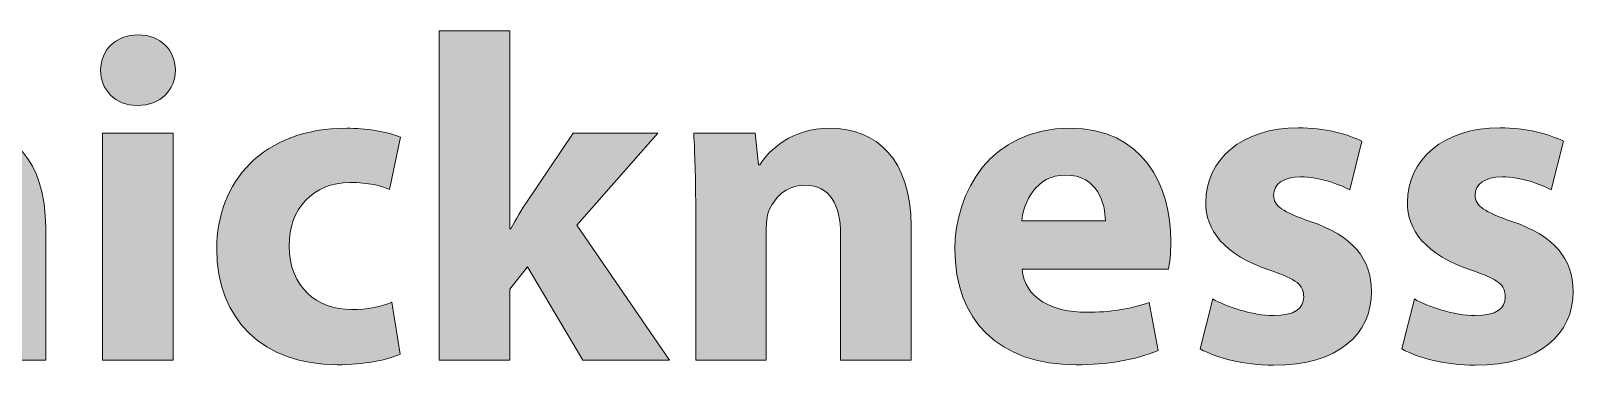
# Model space of a CAD drawing. Header units: inches. Extents: x 110 to 594, y -365 to 80.
# Drawn here: x 547.55 to 570.79, y -26.42 to -21.37 of the extents above; entities that cross this region are included whole.
import ezdxf

# ---------------------------------------------------------------- set-up
doc = ezdxf.new("R2010")
doc.units = ezdxf.units.IN
doc.header["$MEASUREMENT"] = 0
doc.layers.add('description', color=7, linetype='Continuous')

# ---------------------------------------------------------------- blocks, each defined once
blk = doc.blocks.new('block 25')
at = {"layer": 'description'}
h = blk.add_hatch(color=252, dxfattribs=at)
h.dxf.hatch_style = 2
edge = h.paths.add_edge_path()
edge.add_spline(control_points=[(544.531, -21.373), (544.531, -21.373), (545.595, -21.373), (545.595, -21.373), (545.595, -21.373), (545.595, -23.333), (545.595, -23.333), (545.595, -23.333), (545.609, -23.333), (545.609, -23.333), (545.721, -23.179), (545.861, -23.06), (546.029, -22.976), (546.19, -22.892), (546.386, -22.843), (546.582, -22.843), (547.261, -22.843), (547.778, -23.312), (547.778, -24.348), (547.778, -24.348), (547.778, -26.342), (547.778, -26.342), (547.778, -26.342), (546.715, -26.342), (546.715, -26.342), (546.715, -26.342), (546.715, -24.46), (546.715, -24.46), (546.715, -24.012), (546.561, -23.704), (546.162, -23.704), (545.882, -23.704), (545.707, -23.886), (545.63, -24.082), (545.602, -24.145), (545.595, -24.236), (545.595, -24.313), (545.595, -24.313), (545.595, -26.342), (545.595, -26.342), (545.595, -26.342), (544.531, -26.342), (544.531, -26.342), (544.531, -26.342), (544.531, -21.373), (544.531, -21.373)], knot_values=[0, 0, 0, 0, 1, 1, 1, 2, 2, 2, 3, 3, 3, 4, 4, 4, 5, 5, 5, 6, 6, 6, 7, 7, 7, 8, 8, 8, 9, 9, 9, 10, 10, 10, 11, 11, 11, 12, 12, 12, 13, 13, 13, 14, 14, 14, 15, 15, 15, 15], degree=3, periodic=1)
h = blk.add_hatch(color=252, dxfattribs=at)
h.dxf.hatch_style = 2
edge = h.paths.add_edge_path()
edge.add_spline(control_points=[(554.772, -24.361), (554.772, -24.361), (554.786, -24.361), (554.786, -24.361), (554.863, -24.215), (554.947, -24.075), (555.031, -23.949), (555.031, -23.949), (555.724, -22.92), (555.724, -22.92), (555.724, -22.92), (557.004, -22.92), (557.004, -22.92), (557.004, -22.92), (555.78, -24.306), (555.78, -24.306), (555.78, -24.306), (557.179, -26.342), (557.179, -26.342), (557.179, -26.342), (555.871, -26.342), (555.871, -26.342), (555.871, -26.342), (555.038, -24.935), (555.038, -24.935), (555.038, -24.935), (554.772, -25.271), (554.772, -25.271), (554.772, -25.271), (554.772, -26.342), (554.772, -26.342), (554.772, -26.342), (553.708, -26.342), (553.708, -26.342), (553.708, -26.342), (553.708, -21.373), (553.708, -21.373), (553.708, -21.373), (554.772, -21.373), (554.772, -21.373), (554.772, -21.373), (554.772, -24.361), (554.772, -24.361)], knot_values=[0, 0, 0, 0, 1, 1, 1, 2, 2, 2, 3, 3, 3, 4, 4, 4, 5, 5, 5, 6, 6, 6, 7, 7, 7, 8, 8, 8, 9, 9, 9, 10, 10, 10, 11, 11, 11, 12, 12, 12, 13, 13, 13, 14, 14, 14, 14], degree=3, periodic=1)
h = blk.add_hatch(color=252, dxfattribs=at)
h.dxf.hatch_style = 2
edge = h.paths.add_edge_path()
edge.add_spline(control_points=[(549.732, -21.968), (549.732, -22.262), (549.515, -22.5), (549.158, -22.5), (548.822, -22.5), (548.606, -22.262), (548.606, -21.968), (548.606, -21.667), (548.83, -21.436), (549.172, -21.436), (549.515, -21.436), (549.725, -21.667), (549.732, -21.968)], knot_values=[0, 0, 0, 0, 1, 1, 1, 2, 2, 2, 3, 3, 3, 4, 4, 4, 4], degree=3, periodic=1)
h.paths.add_polyline_path([(548.633, -26.342), (548.633, -22.92), (549.697, -22.92), (549.697, -26.342)])
h = blk.add_hatch(color=252, dxfattribs=at)
h.dxf.hatch_style = 2
edge = h.paths.add_edge_path()
edge.add_spline(control_points=[(553.119, -26.251), (552.931, -26.342), (552.574, -26.412), (552.168, -26.412), (551.062, -26.412), (550.355, -25.733), (550.355, -24.662), (550.355, -23.662), (551.041, -22.843), (552.315, -22.843), (552.595, -22.843), (552.902, -22.892), (553.126, -22.976), (553.126, -22.976), (552.959, -23.767), (552.959, -23.767), (552.833, -23.711), (552.644, -23.662), (552.364, -23.662), (551.804, -23.662), (551.44, -24.061), (551.447, -24.62), (551.447, -25.243), (551.867, -25.579), (552.385, -25.579), (552.636, -25.579), (552.833, -25.537), (552.993, -25.467), (552.993, -25.467), (553.119, -26.251), (553.119, -26.251)], knot_values=[0, 0, 0, 0, 1, 1, 1, 2, 2, 2, 3, 3, 3, 4, 4, 4, 5, 5, 5, 6, 6, 6, 7, 7, 7, 8, 8, 8, 9, 9, 9, 10, 10, 10, 10], degree=3, periodic=1)
h = blk.add_hatch(color=252, dxfattribs=at)
h.dxf.hatch_style = 2
edge = h.paths.add_edge_path()
edge.add_spline(control_points=[(557.572, -24.012), (557.572, -23.585), (557.558, -23.228), (557.544, -22.92), (557.544, -22.92), (558.468, -22.92), (558.468, -22.92), (558.468, -22.92), (558.517, -23.396), (558.517, -23.396), (558.517, -23.396), (558.538, -23.396), (558.538, -23.396), (558.678, -23.172), (559.021, -22.843), (559.594, -22.843), (560.294, -22.843), (560.819, -23.312), (560.819, -24.319), (560.819, -24.319), (560.819, -26.342), (560.819, -26.342), (560.819, -26.342), (559.755, -26.342), (559.755, -26.342), (559.755, -26.342), (559.755, -24.446), (559.755, -24.446), (559.755, -24.005), (559.601, -23.704), (559.217, -23.704), (558.923, -23.704), (558.748, -23.907), (558.671, -24.103), (558.643, -24.173), (558.636, -24.271), (558.636, -24.369), (558.636, -24.369), (558.636, -26.342), (558.636, -26.342), (558.636, -26.342), (557.572, -26.342), (557.572, -26.342), (557.572, -26.342), (557.572, -24.012), (557.572, -24.012)], knot_values=[0, 0, 0, 0, 1, 1, 1, 2, 2, 2, 3, 3, 3, 4, 4, 4, 5, 5, 5, 6, 6, 6, 7, 7, 7, 8, 8, 8, 9, 9, 9, 10, 10, 10, 11, 11, 11, 12, 12, 12, 13, 13, 13, 14, 14, 14, 15, 15, 15, 15], degree=3, periodic=1)
h = blk.add_hatch(color=252, dxfattribs=at)
h.dxf.hatch_style = 2
edge = h.paths.add_edge_path()
edge.add_spline(control_points=[(562.493, -24.97), (562.521, -25.411), (562.961, -25.621), (563.458, -25.621), (563.822, -25.621), (564.116, -25.572), (564.403, -25.474), (564.403, -25.474), (564.543, -26.195), (564.543, -26.195), (564.193, -26.342), (563.766, -26.412), (563.304, -26.412), (562.143, -26.412), (561.478, -25.74), (561.478, -24.669), (561.478, -23.802), (562.017, -22.843), (563.207, -22.843), (564.312, -22.843), (564.732, -23.704), (564.732, -24.55), (564.732, -24.732), (564.711, -24.893), (564.697, -24.97), (564.697, -24.97), (562.493, -24.97), (562.493, -24.97)], knot_values=[0, 0, 0, 0, 1, 1, 1, 2, 2, 2, 3, 3, 3, 4, 4, 4, 5, 5, 5, 6, 6, 6, 7, 7, 7, 8, 8, 8, 9, 9, 9, 9], degree=3, periodic=1)
edge = h.paths.add_edge_path()
edge.add_spline(control_points=[(563.745, -24.242), (563.745, -23.984), (563.633, -23.55), (563.143, -23.55), (562.695, -23.55), (562.513, -23.963), (562.486, -24.242), (562.486, -24.242), (563.745, -24.242), (563.745, -24.242)], knot_values=[0, 0, 0, 0, 1, 1, 1, 2, 2, 2, 3, 3, 3, 3], degree=3, periodic=1)
h = blk.add_hatch(color=252, dxfattribs=at)
h.dxf.hatch_style = 2
edge = h.paths.add_edge_path()
edge.add_spline(control_points=[(565.363, -25.418), (565.559, -25.537), (565.965, -25.67), (566.28, -25.67), (566.601, -25.67), (566.734, -25.565), (566.734, -25.39), (566.734, -25.208), (566.63, -25.124), (566.238, -24.991), (565.524, -24.753), (565.251, -24.369), (565.258, -23.963), (565.258, -23.319), (565.804, -22.836), (566.651, -22.836), (567.049, -22.836), (567.399, -22.934), (567.609, -23.039), (567.609, -23.039), (567.428, -23.774), (567.428, -23.774), (567.273, -23.69), (566.972, -23.578), (566.686, -23.578), (566.427, -23.578), (566.28, -23.683), (566.28, -23.851), (566.28, -24.019), (566.413, -24.103), (566.833, -24.25), (567.483, -24.473), (567.749, -24.809), (567.756, -25.306), (567.756, -25.95), (567.259, -26.419), (566.28, -26.419), (565.832, -26.419), (565.433, -26.314), (565.174, -26.174), (565.174, -26.174), (565.363, -25.418), (565.363, -25.418)], knot_values=[0, 0, 0, 0, 1, 1, 1, 2, 2, 2, 3, 3, 3, 4, 4, 4, 5, 5, 5, 6, 6, 6, 7, 7, 7, 8, 8, 8, 9, 9, 9, 10, 10, 10, 11, 11, 11, 12, 12, 12, 13, 13, 13, 14, 14, 14, 14], degree=3, periodic=1)
h = blk.add_hatch(color=252, dxfattribs=at)
h.dxf.hatch_style = 2
edge = h.paths.add_edge_path()
edge.add_spline(control_points=[(568.401, -25.418), (568.597, -25.537), (569.003, -25.67), (569.318, -25.67), (569.639, -25.67), (569.772, -25.565), (569.772, -25.39), (569.772, -25.208), (569.668, -25.124), (569.276, -24.991), (568.562, -24.753), (568.289, -24.369), (568.296, -23.963), (568.296, -23.319), (568.842, -22.836), (569.689, -22.836), (570.087, -22.836), (570.437, -22.934), (570.647, -23.039), (570.647, -23.039), (570.465, -23.774), (570.465, -23.774), (570.311, -23.69), (570.01, -23.578), (569.723, -23.578), (569.465, -23.578), (569.318, -23.683), (569.318, -23.851), (569.318, -24.019), (569.451, -24.103), (569.871, -24.25), (570.521, -24.473), (570.787, -24.809), (570.794, -25.306), (570.794, -25.95), (570.297, -26.419), (569.318, -26.419), (568.87, -26.419), (568.471, -26.314), (568.212, -26.174), (568.212, -26.174), (568.401, -25.418), (568.401, -25.418)], knot_values=[0, 0, 0, 0, 1, 1, 1, 2, 2, 2, 3, 3, 3, 4, 4, 4, 5, 5, 5, 6, 6, 6, 7, 7, 7, 8, 8, 8, 9, 9, 9, 10, 10, 10, 11, 11, 11, 12, 12, 12, 13, 13, 13, 14, 14, 14, 14], degree=3, periodic=1)
at = {"layer": 'description', "lineweight": 0}
blk.add_lwpolyline([(548.633, -26.342), (548.633, -22.92), (549.697, -22.92), (549.697, -26.342), (548.633, -26.342)], dxfattribs=at)
for points, knots in [([(544.531, -21.373), (544.531, -21.373), (545.595, -21.373), (545.595, -21.373), (545.595, -21.373), (545.595, -23.333), (545.595, -23.333), (545.595, -23.333), (545.609, -23.333), (545.609, -23.333), (545.721, -23.179), (545.861, -23.06), (546.029, -22.976), (546.19, -22.892), (546.386, -22.843), (546.582, -22.843), (547.261, -22.843), (547.778, -23.312), (547.778, -24.348), (547.778, -24.348), (547.778, -26.342), (547.778, -26.342), (547.778, -26.342), (546.715, -26.342), (546.715, -26.342), (546.715, -26.342), (546.715, -24.46), (546.715, -24.46), (546.715, -24.012), (546.561, -23.704), (546.162, -23.704), (545.882, -23.704), (545.707, -23.886), (545.63, -24.082), (545.602, -24.145), (545.595, -24.236), (545.595, -24.313), (545.595, -24.313), (545.595, -26.342), (545.595, -26.342), (545.595, -26.342), (544.531, -26.342), (544.531, -26.342), (544.531, -26.342), (544.531, -21.373), (544.531, -21.373)], [0, 0, 0, 0, 1, 1, 1, 2, 2, 2, 3, 3, 3, 4, 4, 4, 5, 5, 5, 6, 6, 6, 7, 7, 7, 8, 8, 8, 9, 9, 9, 10, 10, 10, 11, 11, 11, 12, 12, 12, 13, 13, 13, 14, 14, 14, 15, 15, 15, 15]), ([(554.772, -24.361), (554.772, -24.361), (554.786, -24.361), (554.786, -24.361), (554.863, -24.215), (554.947, -24.075), (555.031, -23.949), (555.031, -23.949), (555.724, -22.92), (555.724, -22.92), (555.724, -22.92), (557.004, -22.92), (557.004, -22.92), (557.004, -22.92), (555.78, -24.306), (555.78, -24.306), (555.78, -24.306), (557.179, -26.342), (557.179, -26.342), (557.179, -26.342), (555.871, -26.342), (555.871, -26.342), (555.871, -26.342), (555.038, -24.935), (555.038, -24.935), (555.038, -24.935), (554.772, -25.271), (554.772, -25.271), (554.772, -25.271), (554.772, -26.342), (554.772, -26.342), (554.772, -26.342), (553.708, -26.342), (553.708, -26.342), (553.708, -26.342), (553.708, -21.373), (553.708, -21.373), (553.708, -21.373), (554.772, -21.373), (554.772, -21.373), (554.772, -21.373), (554.772, -24.361), (554.772, -24.361)], [0, 0, 0, 0, 1, 1, 1, 2, 2, 2, 3, 3, 3, 4, 4, 4, 5, 5, 5, 6, 6, 6, 7, 7, 7, 8, 8, 8, 9, 9, 9, 10, 10, 10, 11, 11, 11, 12, 12, 12, 13, 13, 13, 14, 14, 14, 14]), ([(549.732, -21.968), (549.732, -22.262), (549.515, -22.5), (549.158, -22.5), (548.822, -22.5), (548.606, -22.262), (548.606, -21.968), (548.606, -21.667), (548.83, -21.436), (549.172, -21.436), (549.515, -21.436), (549.725, -21.667), (549.732, -21.968)], [0, 0, 0, 0, 1, 1, 1, 2, 2, 2, 3, 3, 3, 4, 4, 4, 4]), ([(553.119, -26.251), (552.931, -26.342), (552.574, -26.412), (552.168, -26.412), (551.062, -26.412), (550.355, -25.733), (550.355, -24.662), (550.355, -23.662), (551.041, -22.843), (552.315, -22.843), (552.595, -22.843), (552.902, -22.892), (553.126, -22.976), (553.126, -22.976), (552.959, -23.767), (552.959, -23.767), (552.833, -23.711), (552.644, -23.662), (552.364, -23.662), (551.804, -23.662), (551.44, -24.061), (551.447, -24.62), (551.447, -25.243), (551.867, -25.579), (552.385, -25.579), (552.636, -25.579), (552.833, -25.537), (552.993, -25.467), (552.993, -25.467), (553.119, -26.251), (553.119, -26.251)], [0, 0, 0, 0, 1, 1, 1, 2, 2, 2, 3, 3, 3, 4, 4, 4, 5, 5, 5, 6, 6, 6, 7, 7, 7, 8, 8, 8, 9, 9, 9, 10, 10, 10, 10]), ([(557.572, -24.012), (557.572, -23.585), (557.558, -23.228), (557.544, -22.92), (557.544, -22.92), (558.468, -22.92), (558.468, -22.92), (558.468, -22.92), (558.517, -23.396), (558.517, -23.396), (558.517, -23.396), (558.538, -23.396), (558.538, -23.396), (558.678, -23.172), (559.021, -22.843), (559.594, -22.843), (560.294, -22.843), (560.819, -23.312), (560.819, -24.319), (560.819, -24.319), (560.819, -26.342), (560.819, -26.342), (560.819, -26.342), (559.755, -26.342), (559.755, -26.342), (559.755, -26.342), (559.755, -24.446), (559.755, -24.446), (559.755, -24.005), (559.601, -23.704), (559.217, -23.704), (558.923, -23.704), (558.748, -23.907), (558.671, -24.103), (558.643, -24.173), (558.636, -24.271), (558.636, -24.369), (558.636, -24.369), (558.636, -26.342), (558.636, -26.342), (558.636, -26.342), (557.572, -26.342), (557.572, -26.342), (557.572, -26.342), (557.572, -24.012), (557.572, -24.012)], [0, 0, 0, 0, 1, 1, 1, 2, 2, 2, 3, 3, 3, 4, 4, 4, 5, 5, 5, 6, 6, 6, 7, 7, 7, 8, 8, 8, 9, 9, 9, 10, 10, 10, 11, 11, 11, 12, 12, 12, 13, 13, 13, 14, 14, 14, 15, 15, 15, 15]), ([(562.493, -24.97), (562.521, -25.411), (562.961, -25.621), (563.458, -25.621), (563.822, -25.621), (564.116, -25.572), (564.403, -25.474), (564.403, -25.474), (564.543, -26.195), (564.543, -26.195), (564.193, -26.342), (563.766, -26.412), (563.304, -26.412), (562.143, -26.412), (561.478, -25.74), (561.478, -24.669), (561.478, -23.802), (562.017, -22.843), (563.207, -22.843), (564.312, -22.843), (564.732, -23.704), (564.732, -24.55), (564.732, -24.732), (564.711, -24.893), (564.697, -24.97), (564.697, -24.97), (562.493, -24.97), (562.493, -24.97)], [0, 0, 0, 0, 1, 1, 1, 2, 2, 2, 3, 3, 3, 4, 4, 4, 5, 5, 5, 6, 6, 6, 7, 7, 7, 8, 8, 8, 9, 9, 9, 9]), ([(565.363, -25.418), (565.559, -25.537), (565.965, -25.67), (566.28, -25.67), (566.601, -25.67), (566.734, -25.565), (566.734, -25.39), (566.734, -25.208), (566.63, -25.124), (566.238, -24.991), (565.524, -24.753), (565.251, -24.369), (565.258, -23.963), (565.258, -23.319), (565.804, -22.836), (566.651, -22.836), (567.049, -22.836), (567.399, -22.934), (567.609, -23.039), (567.609, -23.039), (567.428, -23.774), (567.428, -23.774), (567.273, -23.69), (566.972, -23.578), (566.686, -23.578), (566.427, -23.578), (566.28, -23.683), (566.28, -23.851), (566.28, -24.019), (566.413, -24.103), (566.833, -24.25), (567.483, -24.473), (567.749, -24.809), (567.756, -25.306), (567.756, -25.95), (567.259, -26.419), (566.28, -26.419), (565.832, -26.419), (565.433, -26.314), (565.174, -26.174), (565.174, -26.174), (565.363, -25.418), (565.363, -25.418)], [0, 0, 0, 0, 1, 1, 1, 2, 2, 2, 3, 3, 3, 4, 4, 4, 5, 5, 5, 6, 6, 6, 7, 7, 7, 8, 8, 8, 9, 9, 9, 10, 10, 10, 11, 11, 11, 12, 12, 12, 13, 13, 13, 14, 14, 14, 14]), ([(568.401, -25.418), (568.597, -25.537), (569.003, -25.67), (569.318, -25.67), (569.639, -25.67), (569.772, -25.565), (569.772, -25.39), (569.772, -25.208), (569.668, -25.124), (569.276, -24.991), (568.562, -24.753), (568.289, -24.369), (568.296, -23.963), (568.296, -23.319), (568.842, -22.836), (569.689, -22.836), (570.087, -22.836), (570.437, -22.934), (570.647, -23.039), (570.647, -23.039), (570.465, -23.774), (570.465, -23.774), (570.311, -23.69), (570.01, -23.578), (569.723, -23.578), (569.465, -23.578), (569.318, -23.683), (569.318, -23.851), (569.318, -24.019), (569.451, -24.103), (569.871, -24.25), (570.521, -24.473), (570.787, -24.809), (570.794, -25.306), (570.794, -25.95), (570.297, -26.419), (569.318, -26.419), (568.87, -26.419), (568.471, -26.314), (568.212, -26.174), (568.212, -26.174), (568.401, -25.418), (568.401, -25.418)], [0, 0, 0, 0, 1, 1, 1, 2, 2, 2, 3, 3, 3, 4, 4, 4, 5, 5, 5, 6, 6, 6, 7, 7, 7, 8, 8, 8, 9, 9, 9, 10, 10, 10, 11, 11, 11, 12, 12, 12, 13, 13, 13, 14, 14, 14, 14]), ([(563.745, -24.242), (563.745, -23.984), (563.633, -23.55), (563.143, -23.55), (562.695, -23.55), (562.513, -23.963), (562.486, -24.242), (562.486, -24.242), (563.745, -24.242), (563.745, -24.242)], [0, 0, 0, 0, 1, 1, 1, 2, 2, 2, 3, 3, 3, 3])]:
    blk.add_open_spline(points, degree=3, knots=knots, dxfattribs=at)
blk = doc.blocks.new('block 24')
at = {"layer": 'description'}
blk.add_blockref('block 25', (0, 0), dxfattribs=at)

msp = doc.modelspace()

# ---------------------------------------------------------------- block references
at = {"layer": 'description'}
msp.add_blockref('block 24', (0, 0), dxfattribs=at)

doc.saveas('drawing.dxf')
